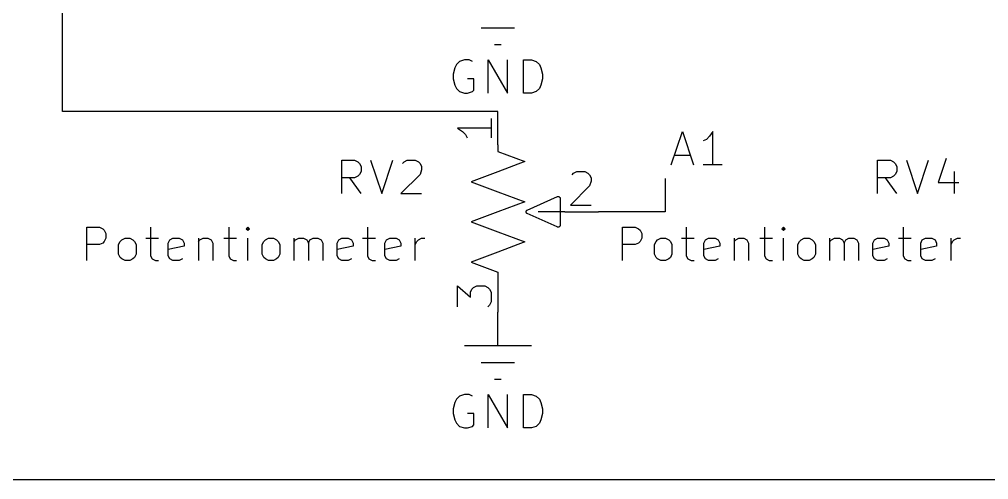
# Model space of a CAD drawing. Extents: x 0.4 to 11.3, y -7.9 to -0.4.
# Drawn here: x 7.535 to 8.983, y -6.2 to -5.513 of the extents above; entities that cross this region are included whole.
import ezdxf

# ---------------------------------------------------------------- set-up
doc = ezdxf.new("R2010")
doc.units = 0
doc.header["$MEASUREMENT"] = 0
for name, color, linetype in [('BLUE3', 171, 'CONTINUOUS'), ('CYAN2', 4, 'CONTINUOUS'), ('GRAY1', 251, 'CONTINUOUS'), ('GREEN3', 91, 'CONTINUOUS'), ('RED2', 1, 'CONTINUOUS'), ('RED3', 11, 'CONTINUOUS')]:
    doc.layers.add(name, color=color, linetype=linetype)

msp = doc.modelspace()

# ---------------------------------------------------------------- linework, layer by layer
at = {"layer": 'BLUE3', "linetype": 'CONTINUOUS'}
msp.add_line((7.3, -6.2), (10.1, -6.2), dxfattribs=at)
at = {"layer": 'CYAN2', "linetype": 'CONTINUOUS'}
for p, q in [((8.1857, -5.5847), (8.1833, -5.5942)), ((8.1857, -5.5847), (8.1833, -5.5942)), ((8.1881, -5.5799), (8.1857, -5.5847)), ((8.1881, -5.5799), (8.1857, -5.5847)), ((8.1929, -5.5752), (8.1881, -5.5799)), ((8.1929, -5.5752), (8.1881, -5.5799)), ((8.2, -5.5728), (8.1929, -5.5752)), ((8.2, -5.5728), (8.1929, -5.5752)), ((8.2071, -5.5728), (8.2, -5.5728)), ((8.2071, -5.5728), (8.2, -5.5728)), ((8.2119, -5.5752), (8.2071, -5.5728)), ((8.2119, -5.5752), (8.2071, -5.5728)), ((8.2357, -5.6228), (8.2357, -5.5728)), ((8.2357, -5.5728), (8.2643, -5.6228)), ((8.2357, -5.6228), (8.2357, -5.5728)), ((8.2357, -5.5728), (8.2643, -5.6228)), ((8.2643, -5.6228), (8.2643, -5.5728)), ((8.2643, -5.6228), (8.2643, -5.5728)), ((8.2881, -5.6228), (8.2881, -5.5728)), ((8.2881, -5.5728), (8.3, -5.5728)), ((8.2881, -5.6228), (8.2881, -5.5728)), ((8.2881, -5.5728), (8.3, -5.5728)), ((8.3, -5.5728), (8.3071, -5.5752)), ((8.3, -5.5728), (8.3071, -5.5752)), ((8.3071, -5.5752), (8.3119, -5.5799)), ((8.3071, -5.5752), (8.3119, -5.5799)), ((8.3119, -5.5799), (8.3143, -5.5847)), ((8.3119, -5.5799), (8.3143, -5.5847)), ((8.3143, -5.5847), (8.3167, -5.5942)), ((8.3143, -5.5847), (8.3167, -5.5942)), ((8.1833, -5.5942), (8.1833, -5.6014)), ((8.1833, -5.5942), (8.1833, -5.6014)), ((8.3167, -5.5942), (8.3167, -5.6014)), ((8.3167, -5.5942), (8.3167, -5.6014)), ((8.1833, -5.6014), (8.1857, -5.6109)), ((8.1833, -5.6014), (8.1857, -5.6109)), ((8.1857, -5.6109), (8.1881, -5.6157)), ((8.1857, -5.6109), (8.1881, -5.6157)), ((8.2143, -5.6014), (8.2048, -5.6014)), ((8.2143, -5.6014), (8.2048, -5.6014)), ((8.2143, -5.618), (8.2143, -5.6014)), ((8.2143, -5.618), (8.2143, -5.6014)), ((8.3143, -5.6109), (8.3119, -5.6157)), ((8.3143, -5.6109), (8.3119, -5.6157)), ((8.3167, -5.6014), (8.3143, -5.6109)), ((8.3167, -5.6014), (8.3143, -5.6109)), ((8.1881, -5.6157), (8.1929, -5.6204)), ((8.1881, -5.6157), (8.1929, -5.6204)), ((8.1929, -5.6204), (8.2, -5.6228)), ((8.1929, -5.6204), (8.2, -5.6228)), ((8.2, -5.6228), (8.2048, -5.6228)), ((8.2, -5.6228), (8.2048, -5.6228)), ((8.2048, -5.6228), (8.2119, -5.6204)), ((8.2048, -5.6228), (8.2119, -5.6204)), ((8.2119, -5.6204), (8.2143, -5.618)), ((8.2119, -5.6204), (8.2143, -5.618)), ((8.3, -5.6228), (8.2881, -5.6228)), ((8.3, -5.6228), (8.2881, -5.6228)), ((8.3071, -5.6204), (8.3, -5.6228)), ((8.3071, -5.6204), (8.3, -5.6228)), ((8.3119, -5.6157), (8.3071, -5.6204)), ((8.3119, -5.6157), (8.3071, -5.6204)), ((8.017, -5.7728), (8.017, -5.7228)), ((8.017, -5.7228), (8.0361, -5.7228)), ((8.017, -5.7728), (8.017, -5.7228)), ((8.017, -5.7228), (8.0361, -5.7228)), ((8.0361, -5.7228), (8.0409, -5.7252)), ((8.0361, -5.7228), (8.0409, -5.7252)), ((8.0409, -5.7252), (8.0432, -5.7276)), ((8.0409, -5.7252), (8.0432, -5.7276)), ((8.0432, -5.7276), (8.0456, -5.7323)), ((8.0432, -5.7276), (8.0456, -5.7323)), ((8.0599, -5.7228), (8.0766, -5.7728)), ((8.0599, -5.7228), (8.0766, -5.7728)), ((8.0766, -5.7728), (8.0932, -5.7228)), ((8.0766, -5.7728), (8.0932, -5.7228)), ((8.1075, -5.7276), (8.1099, -5.7252)), ((8.1075, -5.7276), (8.1099, -5.7252)), ((8.1099, -5.7252), (8.1147, -5.7228)), ((8.1099, -5.7252), (8.1147, -5.7228)), ((8.1147, -5.7228), (8.1266, -5.7228)), ((8.1147, -5.7228), (8.1266, -5.7228)), ((8.1266, -5.7228), (8.1313, -5.7252)), ((8.1266, -5.7228), (8.1313, -5.7252)), ((8.1313, -5.7252), (8.1337, -5.7276)), ((8.1313, -5.7252), (8.1337, -5.7276)), ((8.1337, -5.7276), (8.1361, -5.7323)), ((8.1337, -5.7276), (8.1361, -5.7323)), ((8.817, -5.7728), (8.817, -5.7228)), ((8.817, -5.7228), (8.8361, -5.7228)), ((8.817, -5.7728), (8.817, -5.7228)), ((8.817, -5.7228), (8.8361, -5.7228)), ((8.8361, -5.7228), (8.8409, -5.7252)), ((8.8361, -5.7228), (8.8409, -5.7252)), ((8.8409, -5.7252), (8.8432, -5.7276)), ((8.8409, -5.7252), (8.8432, -5.7276)), ((8.8432, -5.7276), (8.8456, -5.7323)), ((8.8432, -5.7276), (8.8456, -5.7323)), ((8.8599, -5.7228), (8.8766, -5.7728)), ((8.8599, -5.7228), (8.8766, -5.7728)), ((8.8766, -5.7728), (8.8932, -5.7228)), ((8.8766, -5.7728), (8.8932, -5.7228)), ((8.9194, -5.7204), (8.9075, -5.7561)), ((8.9194, -5.7204), (8.9075, -5.7561)), ((8.0432, -5.7442), (8.0409, -5.7466)), ((8.0432, -5.7442), (8.0409, -5.7466)), ((8.0456, -5.7395), (8.0432, -5.7442)), ((8.0456, -5.7395), (8.0432, -5.7442)), ((8.0456, -5.7323), (8.0456, -5.7395)), ((8.0456, -5.7323), (8.0456, -5.7395)), ((8.1337, -5.7442), (8.1051, -5.7728)), ((8.1337, -5.7442), (8.1051, -5.7728)), ((8.1361, -5.7371), (8.1337, -5.7442)), ((8.1361, -5.7371), (8.1337, -5.7442)), ((8.1361, -5.7323), (8.1361, -5.7371)), ((8.1361, -5.7323), (8.1361, -5.7371)), ((8.8432, -5.7442), (8.8409, -5.7466)), ((8.8432, -5.7442), (8.8409, -5.7466)), ((8.8456, -5.7395), (8.8432, -5.7442)), ((8.8456, -5.7395), (8.8432, -5.7442)), ((8.8456, -5.7323), (8.8456, -5.7395)), ((8.8456, -5.7323), (8.8456, -5.7395)), ((8.9313, -5.7395), (8.9313, -5.7728)), ((8.9313, -5.7395), (8.9313, -5.7728)), ((8.0361, -5.749), (8.017, -5.749)), ((8.0361, -5.749), (8.017, -5.749)), ((8.0456, -5.7728), (8.029, -5.749)), ((8.0456, -5.7728), (8.029, -5.749)), ((8.0409, -5.7466), (8.0361, -5.749)), ((8.0409, -5.7466), (8.0361, -5.749)), ((8.8361, -5.749), (8.817, -5.749)), ((8.8361, -5.749), (8.817, -5.749)), ((8.8456, -5.7728), (8.829, -5.749)), ((8.8456, -5.7728), (8.829, -5.749)), ((8.8409, -5.7466), (8.8361, -5.749)), ((8.8409, -5.7466), (8.8361, -5.749)), ((8.9075, -5.7561), (8.9385, -5.7561)), ((8.9075, -5.7561), (8.9385, -5.7561)), ((8.1051, -5.7728), (8.1361, -5.7728)), ((8.1051, -5.7728), (8.1361, -5.7728)), ((7.6361, -5.8728), (7.6361, -5.8228)), ((7.6361, -5.8228), (7.6551, -5.8228)), ((7.6361, -5.8728), (7.6361, -5.8228)), ((7.6361, -5.8228), (7.6551, -5.8228)), ((7.6551, -5.8228), (7.6599, -5.8252)), ((7.6551, -5.8228), (7.6599, -5.8252)), ((7.6599, -5.8252), (7.6623, -5.8276)), ((7.6599, -5.8252), (7.6623, -5.8276)), ((7.6623, -5.8276), (7.6647, -5.8323)), ((7.6623, -5.8276), (7.6647, -5.8323)), ((7.6647, -5.8323), (7.6647, -5.8395)), ((7.6647, -5.8323), (7.6647, -5.8395)), ((7.7313, -5.8228), (7.7313, -5.8657)), ((7.7313, -5.8228), (7.7313, -5.8657)), ((7.848, -5.8228), (7.848, -5.8657)), ((7.848, -5.8228), (7.848, -5.8657)), ((7.8766, -5.8228), (7.8742, -5.8252)), ((7.8766, -5.8228), (7.8742, -5.8252)), ((7.8742, -5.8252), (7.8766, -5.8276)), ((7.8742, -5.8252), (7.8766, -5.8276)), ((7.879, -5.8252), (7.8766, -5.8228)), ((7.8766, -5.8228), (7.8766, -5.8276)), ((7.879, -5.8252), (7.8766, -5.8228)), ((7.8766, -5.8228), (7.8766, -5.8276)), ((7.8766, -5.8276), (7.879, -5.8252)), ((7.8766, -5.8276), (7.879, -5.8252)), ((8.0551, -5.8228), (8.0551, -5.8657)), ((8.0551, -5.8228), (8.0551, -5.8657)), ((8.4361, -5.8728), (8.4361, -5.8228)), ((8.4361, -5.8228), (8.4551, -5.8228)), ((8.4361, -5.8728), (8.4361, -5.8228)), ((8.4361, -5.8228), (8.4551, -5.8228)), ((8.4551, -5.8228), (8.4599, -5.8252)), ((8.4551, -5.8228), (8.4599, -5.8252)), ((8.4599, -5.8252), (8.4623, -5.8276)), ((8.4599, -5.8252), (8.4623, -5.8276)), ((8.4623, -5.8276), (8.4647, -5.8323)), ((8.4623, -5.8276), (8.4647, -5.8323)), ((8.4647, -5.8323), (8.4647, -5.8395)), ((8.4647, -5.8323), (8.4647, -5.8395)), ((8.5313, -5.8228), (8.5313, -5.8657)), ((8.5313, -5.8228), (8.5313, -5.8657)), ((8.648, -5.8228), (8.648, -5.8657)), ((8.648, -5.8228), (8.648, -5.8657)), ((8.6766, -5.8228), (8.6742, -5.8252)), ((8.6766, -5.8228), (8.6742, -5.8252)), ((8.6742, -5.8252), (8.6766, -5.8276)), ((8.6742, -5.8252), (8.6766, -5.8276)), ((8.679, -5.8252), (8.6766, -5.8228)), ((8.6766, -5.8228), (8.6766, -5.8276)), ((8.679, -5.8252), (8.6766, -5.8228)), ((8.6766, -5.8228), (8.6766, -5.8276)), ((8.6766, -5.8276), (8.679, -5.8252)), ((8.6766, -5.8276), (8.679, -5.8252)), ((8.8551, -5.8228), (8.8551, -5.8657)), ((8.8551, -5.8228), (8.8551, -5.8657)), ((7.6599, -5.8466), (7.6551, -5.849)), ((7.6599, -5.8466), (7.6551, -5.849)), ((7.6623, -5.8442), (7.6599, -5.8466)), ((7.6623, -5.8442), (7.6599, -5.8466)), ((7.6647, -5.8395), (7.6623, -5.8442)), ((7.6647, -5.8395), (7.6623, -5.8442)), ((7.6837, -5.849), (7.6861, -5.8442)), ((7.6837, -5.849), (7.6861, -5.8442)), ((7.6861, -5.8442), (7.6885, -5.8418)), ((7.6861, -5.8442), (7.6885, -5.8418)), ((7.6885, -5.8418), (7.6932, -5.8395)), ((7.6885, -5.8418), (7.6932, -5.8395)), ((7.6932, -5.8395), (7.7004, -5.8395)), ((7.6932, -5.8395), (7.7004, -5.8395)), ((7.7004, -5.8395), (7.7051, -5.8418)), ((7.7004, -5.8395), (7.7051, -5.8418)), ((7.7051, -5.8418), (7.7075, -5.8442)), ((7.7051, -5.8418), (7.7075, -5.8442)), ((7.7075, -5.8442), (7.7099, -5.849)), ((7.7075, -5.8442), (7.7099, -5.849)), ((7.7242, -5.8395), (7.7432, -5.8395)), ((7.7242, -5.8395), (7.7432, -5.8395)), ((7.7575, -5.8466), (7.7599, -5.8418)), ((7.7575, -5.8466), (7.7599, -5.8418)), ((7.7575, -5.8657), (7.7575, -5.8466)), ((7.7575, -5.8657), (7.7575, -5.8466)), ((7.7599, -5.8418), (7.7647, -5.8395)), ((7.7599, -5.8418), (7.7647, -5.8395)), ((7.7647, -5.8395), (7.7742, -5.8395)), ((7.7647, -5.8395), (7.7742, -5.8395)), ((7.7742, -5.8395), (7.779, -5.8418)), ((7.7742, -5.8395), (7.779, -5.8418)), ((7.779, -5.8418), (7.7813, -5.8466)), ((7.779, -5.8418), (7.7813, -5.8466)), ((7.7813, -5.8466), (7.7813, -5.8514)), ((7.7813, -5.8466), (7.7813, -5.8514)), ((7.8028, -5.8395), (7.8028, -5.8728)), ((7.8028, -5.8395), (7.8028, -5.8728)), ((7.8028, -5.8442), (7.8051, -5.8418)), ((7.8028, -5.8442), (7.8051, -5.8418)), ((7.8051, -5.8418), (7.8099, -5.8395)), ((7.8051, -5.8418), (7.8099, -5.8395)), ((7.8099, -5.8395), (7.8171, -5.8395)), ((7.8099, -5.8395), (7.8171, -5.8395)), ((7.8171, -5.8395), (7.8218, -5.8418)), ((7.8171, -5.8395), (7.8218, -5.8418)), ((7.8218, -5.8418), (7.8242, -5.8466)), ((7.8218, -5.8418), (7.8242, -5.8466)), ((7.8242, -5.8466), (7.8242, -5.8728)), ((7.8242, -5.8466), (7.8242, -5.8728)), ((7.8409, -5.8395), (7.8599, -5.8395)), ((7.8409, -5.8395), (7.8599, -5.8395)), ((7.8766, -5.8728), (7.8766, -5.8395)), ((7.8766, -5.8728), (7.8766, -5.8395)), ((7.898, -5.849), (7.9004, -5.8442)), ((7.898, -5.849), (7.9004, -5.8442)), ((7.9004, -5.8442), (7.9028, -5.8418)), ((7.9004, -5.8442), (7.9028, -5.8418)), ((7.9028, -5.8418), (7.9075, -5.8395)), ((7.9028, -5.8418), (7.9075, -5.8395)), ((7.9075, -5.8395), (7.9147, -5.8395)), ((7.9075, -5.8395), (7.9147, -5.8395)), ((7.9147, -5.8395), (7.9194, -5.8418)), ((7.9147, -5.8395), (7.9194, -5.8418)), ((7.9194, -5.8418), (7.9218, -5.8442)), ((7.9194, -5.8418), (7.9218, -5.8442)), ((7.9218, -5.8442), (7.9242, -5.849)), ((7.9218, -5.8442), (7.9242, -5.849)), ((7.9456, -5.8728), (7.9456, -5.8395)), ((7.9456, -5.8728), (7.9456, -5.8395)), ((7.9456, -5.8442), (7.948, -5.8418)), ((7.9456, -5.8442), (7.948, -5.8418)), ((7.948, -5.8418), (7.9528, -5.8395)), ((7.948, -5.8418), (7.9528, -5.8395)), ((7.9528, -5.8395), (7.9599, -5.8395)), ((7.9528, -5.8395), (7.9599, -5.8395)), ((7.9599, -5.8395), (7.9647, -5.8418)), ((7.9599, -5.8395), (7.9647, -5.8418)), ((7.9647, -5.8418), (7.967, -5.8466)), ((7.9647, -5.8418), (7.967, -5.8466)), ((7.967, -5.8466), (7.9694, -5.8418)), ((7.967, -5.8466), (7.9694, -5.8418)), ((7.967, -5.8466), (7.967, -5.8728)), ((7.967, -5.8466), (7.967, -5.8728)), ((7.9694, -5.8418), (7.9742, -5.8395)), ((7.9694, -5.8418), (7.9742, -5.8395)), ((7.9742, -5.8395), (7.9813, -5.8395)), ((7.9742, -5.8395), (7.9813, -5.8395)), ((7.9813, -5.8395), (7.9861, -5.8418)), ((7.9813, -5.8395), (7.9861, -5.8418)), ((7.9861, -5.8418), (7.9885, -5.8466)), ((7.9861, -5.8418), (7.9885, -5.8466)), ((7.9885, -5.8466), (7.9885, -5.8728)), ((7.9885, -5.8466), (7.9885, -5.8728)), ((8.0099, -5.8466), (8.0123, -5.8418)), ((8.0099, -5.8466), (8.0123, -5.8418)), ((8.0099, -5.8657), (8.0099, -5.8466)), ((8.0099, -5.8657), (8.0099, -5.8466)), ((8.0123, -5.8418), (8.017, -5.8395)), ((8.0123, -5.8418), (8.017, -5.8395)), ((8.017, -5.8395), (8.0266, -5.8395)), ((8.017, -5.8395), (8.0266, -5.8395)), ((8.0266, -5.8395), (8.0313, -5.8418)), ((8.0266, -5.8395), (8.0313, -5.8418)), ((8.0313, -5.8418), (8.0337, -5.8466)), ((8.0313, -5.8418), (8.0337, -5.8466)), ((8.0337, -5.8466), (8.0337, -5.8514)), ((8.0337, -5.8466), (8.0337, -5.8514)), ((8.048, -5.8395), (8.067, -5.8395)), ((8.048, -5.8395), (8.067, -5.8395)), ((8.0813, -5.8466), (8.0837, -5.8418)), ((8.0813, -5.8466), (8.0837, -5.8418)), ((8.0813, -5.8657), (8.0813, -5.8466)), ((8.0813, -5.8657), (8.0813, -5.8466)), ((8.0837, -5.8418), (8.0885, -5.8395)), ((8.0837, -5.8418), (8.0885, -5.8395)), ((8.0885, -5.8395), (8.098, -5.8395)), ((8.0885, -5.8395), (8.098, -5.8395)), ((8.098, -5.8395), (8.1028, -5.8418)), ((8.098, -5.8395), (8.1028, -5.8418)), ((8.1028, -5.8418), (8.1051, -5.8466)), ((8.1028, -5.8418), (8.1051, -5.8466)), ((8.1051, -5.8466), (8.1051, -5.8514)), ((8.1051, -5.8466), (8.1051, -5.8514)), ((8.1266, -5.8728), (8.1266, -5.8395)), ((8.1266, -5.8728), (8.1266, -5.8395)), ((8.1266, -5.849), (8.129, -5.8442)), ((8.1266, -5.849), (8.129, -5.8442)), ((8.129, -5.8442), (8.1313, -5.8418)), ((8.129, -5.8442), (8.1313, -5.8418)), ((8.1313, -5.8418), (8.1361, -5.8395)), ((8.1313, -5.8418), (8.1361, -5.8395)), ((8.1361, -5.8395), (8.1409, -5.8395)), ((8.1361, -5.8395), (8.1409, -5.8395)), ((8.4599, -5.8466), (8.4551, -5.849)), ((8.4599, -5.8466), (8.4551, -5.849)), ((8.4623, -5.8442), (8.4599, -5.8466)), ((8.4623, -5.8442), (8.4599, -5.8466)), ((8.4647, -5.8395), (8.4623, -5.8442)), ((8.4647, -5.8395), (8.4623, -5.8442)), ((8.4837, -5.849), (8.4861, -5.8442)), ((8.4837, -5.849), (8.4861, -5.8442)), ((8.4861, -5.8442), (8.4885, -5.8418)), ((8.4861, -5.8442), (8.4885, -5.8418)), ((8.4885, -5.8418), (8.4932, -5.8395)), ((8.4885, -5.8418), (8.4932, -5.8395)), ((8.4932, -5.8395), (8.5004, -5.8395)), ((8.4932, -5.8395), (8.5004, -5.8395)), ((8.5004, -5.8395), (8.5051, -5.8418)), ((8.5004, -5.8395), (8.5051, -5.8418)), ((8.5051, -5.8418), (8.5075, -5.8442)), ((8.5051, -5.8418), (8.5075, -5.8442)), ((8.5075, -5.8442), (8.5099, -5.849)), ((8.5075, -5.8442), (8.5099, -5.849)), ((8.5242, -5.8395), (8.5432, -5.8395)), ((8.5242, -5.8395), (8.5432, -5.8395)), ((8.5575, -5.8466), (8.5599, -5.8418)), ((8.5575, -5.8466), (8.5599, -5.8418)), ((8.5575, -5.8657), (8.5575, -5.8466)), ((8.5575, -5.8657), (8.5575, -5.8466)), ((8.5599, -5.8418), (8.5647, -5.8395)), ((8.5599, -5.8418), (8.5647, -5.8395)), ((8.5647, -5.8395), (8.5742, -5.8395)), ((8.5647, -5.8395), (8.5742, -5.8395)), ((8.5742, -5.8395), (8.579, -5.8418)), ((8.5742, -5.8395), (8.579, -5.8418)), ((8.579, -5.8418), (8.5813, -5.8466)), ((8.579, -5.8418), (8.5813, -5.8466)), ((8.5813, -5.8466), (8.5813, -5.8514)), ((8.5813, -5.8466), (8.5813, -5.8514)), ((8.6028, -5.8395), (8.6028, -5.8728)), ((8.6028, -5.8395), (8.6028, -5.8728)), ((8.6028, -5.8442), (8.6051, -5.8418)), ((8.6028, -5.8442), (8.6051, -5.8418)), ((8.6051, -5.8418), (8.6099, -5.8395)), ((8.6051, -5.8418), (8.6099, -5.8395)), ((8.6099, -5.8395), (8.6171, -5.8395)), ((8.6099, -5.8395), (8.6171, -5.8395)), ((8.6171, -5.8395), (8.6218, -5.8418)), ((8.6171, -5.8395), (8.6218, -5.8418)), ((8.6218, -5.8418), (8.6242, -5.8466)), ((8.6218, -5.8418), (8.6242, -5.8466)), ((8.6242, -5.8466), (8.6242, -5.8728)), ((8.6242, -5.8466), (8.6242, -5.8728)), ((8.6409, -5.8395), (8.6599, -5.8395)), ((8.6409, -5.8395), (8.6599, -5.8395)), ((8.6766, -5.8728), (8.6766, -5.8395)), ((8.6766, -5.8728), (8.6766, -5.8395)), ((8.698, -5.849), (8.7004, -5.8442)), ((8.698, -5.849), (8.7004, -5.8442)), ((8.7004, -5.8442), (8.7028, -5.8418)), ((8.7004, -5.8442), (8.7028, -5.8418)), ((8.7028, -5.8418), (8.7075, -5.8395)), ((8.7028, -5.8418), (8.7075, -5.8395)), ((8.7075, -5.8395), (8.7147, -5.8395)), ((8.7075, -5.8395), (8.7147, -5.8395)), ((8.7147, -5.8395), (8.7194, -5.8418)), ((8.7147, -5.8395), (8.7194, -5.8418)), ((8.7194, -5.8418), (8.7218, -5.8442)), ((8.7194, -5.8418), (8.7218, -5.8442)), ((8.7218, -5.8442), (8.7242, -5.849)), ((8.7218, -5.8442), (8.7242, -5.849)), ((8.7456, -5.8728), (8.7456, -5.8395)), ((8.7456, -5.8728), (8.7456, -5.8395)), ((8.7456, -5.8442), (8.748, -5.8418)), ((8.7456, -5.8442), (8.748, -5.8418)), ((8.748, -5.8418), (8.7528, -5.8395)), ((8.748, -5.8418), (8.7528, -5.8395)), ((8.7528, -5.8395), (8.7599, -5.8395)), ((8.7528, -5.8395), (8.7599, -5.8395)), ((8.7599, -5.8395), (8.7647, -5.8418)), ((8.7599, -5.8395), (8.7647, -5.8418)), ((8.7647, -5.8418), (8.767, -5.8466)), ((8.7647, -5.8418), (8.767, -5.8466)), ((8.767, -5.8466), (8.7694, -5.8418)), ((8.767, -5.8466), (8.7694, -5.8418)), ((8.767, -5.8466), (8.767, -5.8728)), ((8.767, -5.8466), (8.767, -5.8728)), ((8.7694, -5.8418), (8.7742, -5.8395)), ((8.7694, -5.8418), (8.7742, -5.8395)), ((8.7742, -5.8395), (8.7813, -5.8395)), ((8.7742, -5.8395), (8.7813, -5.8395)), ((8.7813, -5.8395), (8.7861, -5.8418)), ((8.7813, -5.8395), (8.7861, -5.8418)), ((8.7861, -5.8418), (8.7885, -5.8466)), ((8.7861, -5.8418), (8.7885, -5.8466)), ((8.7885, -5.8466), (8.7885, -5.8728)), ((8.7885, -5.8466), (8.7885, -5.8728)), ((8.8099, -5.8466), (8.8123, -5.8418)), ((8.8099, -5.8466), (8.8123, -5.8418)), ((8.8099, -5.8657), (8.8099, -5.8466)), ((8.8099, -5.8657), (8.8099, -5.8466)), ((8.8123, -5.8418), (8.817, -5.8395)), ((8.8123, -5.8418), (8.817, -5.8395)), ((8.817, -5.8395), (8.8266, -5.8395)), ((8.817, -5.8395), (8.8266, -5.8395)), ((8.8266, -5.8395), (8.8313, -5.8418)), ((8.8266, -5.8395), (8.8313, -5.8418)), ((8.8313, -5.8418), (8.8337, -5.8466)), ((8.8313, -5.8418), (8.8337, -5.8466)), ((8.8337, -5.8466), (8.8337, -5.8514)), ((8.8337, -5.8466), (8.8337, -5.8514)), ((8.848, -5.8395), (8.867, -5.8395)), ((8.848, -5.8395), (8.867, -5.8395)), ((8.8813, -5.8466), (8.8837, -5.8418)), ((8.8813, -5.8466), (8.8837, -5.8418)), ((8.8813, -5.8657), (8.8813, -5.8466)), ((8.8813, -5.8657), (8.8813, -5.8466)), ((8.8837, -5.8418), (8.8885, -5.8395)), ((8.8837, -5.8418), (8.8885, -5.8395)), ((8.8885, -5.8395), (8.898, -5.8395)), ((8.8885, -5.8395), (8.898, -5.8395)), ((8.898, -5.8395), (8.9028, -5.8418)), ((8.898, -5.8395), (8.9028, -5.8418)), ((8.9028, -5.8418), (8.9051, -5.8466)), ((8.9028, -5.8418), (8.9051, -5.8466)), ((8.9051, -5.8466), (8.9051, -5.8514)), ((8.9051, -5.8466), (8.9051, -5.8514)), ((8.9266, -5.8728), (8.9266, -5.8395)), ((8.9266, -5.8728), (8.9266, -5.8395)), ((8.9266, -5.849), (8.929, -5.8442)), ((8.9266, -5.849), (8.929, -5.8442)), ((8.929, -5.8442), (8.9313, -5.8418)), ((8.929, -5.8442), (8.9313, -5.8418)), ((8.9313, -5.8418), (8.9361, -5.8395)), ((8.9313, -5.8418), (8.9361, -5.8395)), ((8.9361, -5.8395), (8.9409, -5.8395)), ((8.9361, -5.8395), (8.9409, -5.8395)), ((7.6551, -5.849), (7.6361, -5.849)), ((7.6551, -5.849), (7.6361, -5.849)), ((7.6837, -5.8633), (7.6837, -5.849)), ((7.6837, -5.8633), (7.6837, -5.849)), ((7.7099, -5.849), (7.7099, -5.8633)), ((7.7099, -5.849), (7.7099, -5.8633)), ((7.7813, -5.8514), (7.7575, -5.8561)), ((7.7813, -5.8514), (7.7575, -5.8561)), ((7.898, -5.8633), (7.898, -5.849)), ((7.898, -5.8633), (7.898, -5.849)), ((7.9242, -5.849), (7.9242, -5.8633)), ((7.9242, -5.849), (7.9242, -5.8633)), ((8.0337, -5.8514), (8.0099, -5.8561)), ((8.0337, -5.8514), (8.0099, -5.8561)), ((8.1051, -5.8514), (8.0813, -5.8561)), ((8.1051, -5.8514), (8.0813, -5.8561)), ((8.4551, -5.849), (8.4361, -5.849)), ((8.4551, -5.849), (8.4361, -5.849)), ((8.4837, -5.8633), (8.4837, -5.849)), ((8.4837, -5.8633), (8.4837, -5.849)), ((8.5099, -5.849), (8.5099, -5.8633)), ((8.5099, -5.849), (8.5099, -5.8633)), ((8.5813, -5.8514), (8.5575, -5.8561)), ((8.5813, -5.8514), (8.5575, -5.8561)), ((8.698, -5.8633), (8.698, -5.849)), ((8.698, -5.8633), (8.698, -5.849)), ((8.7242, -5.849), (8.7242, -5.8633)), ((8.7242, -5.849), (8.7242, -5.8633)), ((8.8337, -5.8514), (8.8099, -5.8561)), ((8.8337, -5.8514), (8.8099, -5.8561)), ((8.9051, -5.8514), (8.8813, -5.8561)), ((8.9051, -5.8514), (8.8813, -5.8561)), ((7.6861, -5.868), (7.6837, -5.8633)), ((7.6861, -5.868), (7.6837, -5.8633)), ((7.6885, -5.8704), (7.6861, -5.868)), ((7.6885, -5.8704), (7.6861, -5.868)), ((7.6932, -5.8728), (7.6885, -5.8704)), ((7.6932, -5.8728), (7.6885, -5.8704)), ((7.7004, -5.8728), (7.6932, -5.8728)), ((7.7004, -5.8728), (7.6932, -5.8728)), ((7.7051, -5.8704), (7.7004, -5.8728)), ((7.7051, -5.8704), (7.7004, -5.8728)), ((7.7075, -5.868), (7.7051, -5.8704)), ((7.7075, -5.868), (7.7051, -5.8704)), ((7.7099, -5.8633), (7.7075, -5.868)), ((7.7099, -5.8633), (7.7075, -5.868)), ((7.7313, -5.8657), (7.7337, -5.8704)), ((7.7313, -5.8657), (7.7337, -5.8704)), ((7.7337, -5.8704), (7.7385, -5.8728)), ((7.7337, -5.8704), (7.7385, -5.8728)), ((7.7385, -5.8728), (7.7432, -5.8728)), ((7.7385, -5.8728), (7.7432, -5.8728)), ((7.7599, -5.8704), (7.7575, -5.8657)), ((7.7599, -5.8704), (7.7575, -5.8657)), ((7.7647, -5.8728), (7.7599, -5.8704)), ((7.7647, -5.8728), (7.7599, -5.8704)), ((7.7742, -5.8728), (7.7647, -5.8728)), ((7.7742, -5.8728), (7.7647, -5.8728)), ((7.779, -5.8704), (7.7742, -5.8728)), ((7.779, -5.8704), (7.7742, -5.8728)), ((7.848, -5.8657), (7.8504, -5.8704)), ((7.848, -5.8657), (7.8504, -5.8704)), ((7.8504, -5.8704), (7.8551, -5.8728)), ((7.8504, -5.8704), (7.8551, -5.8728)), ((7.8551, -5.8728), (7.8599, -5.8728)), ((7.8551, -5.8728), (7.8599, -5.8728)), ((7.9004, -5.868), (7.898, -5.8633)), ((7.9004, -5.868), (7.898, -5.8633)), ((7.9028, -5.8704), (7.9004, -5.868)), ((7.9028, -5.8704), (7.9004, -5.868)), ((7.9075, -5.8728), (7.9028, -5.8704)), ((7.9075, -5.8728), (7.9028, -5.8704)), ((7.9147, -5.8728), (7.9075, -5.8728)), ((7.9147, -5.8728), (7.9075, -5.8728)), ((7.9194, -5.8704), (7.9147, -5.8728)), ((7.9194, -5.8704), (7.9147, -5.8728)), ((7.9218, -5.868), (7.9194, -5.8704)), ((7.9218, -5.868), (7.9194, -5.8704)), ((7.9242, -5.8633), (7.9218, -5.868)), ((7.9242, -5.8633), (7.9218, -5.868)), ((8.0123, -5.8704), (8.0099, -5.8657)), ((8.0123, -5.8704), (8.0099, -5.8657)), ((8.017, -5.8728), (8.0123, -5.8704)), ((8.017, -5.8728), (8.0123, -5.8704)), ((8.0266, -5.8728), (8.017, -5.8728)), ((8.0266, -5.8728), (8.017, -5.8728)), ((8.0313, -5.8704), (8.0266, -5.8728)), ((8.0313, -5.8704), (8.0266, -5.8728)), ((8.0551, -5.8657), (8.0575, -5.8704)), ((8.0551, -5.8657), (8.0575, -5.8704)), ((8.0575, -5.8704), (8.0623, -5.8728)), ((8.0575, -5.8704), (8.0623, -5.8728)), ((8.0623, -5.8728), (8.067, -5.8728)), ((8.0623, -5.8728), (8.067, -5.8728)), ((8.0837, -5.8704), (8.0813, -5.8657)), ((8.0837, -5.8704), (8.0813, -5.8657)), ((8.0885, -5.8728), (8.0837, -5.8704)), ((8.0885, -5.8728), (8.0837, -5.8704)), ((8.098, -5.8728), (8.0885, -5.8728)), ((8.098, -5.8728), (8.0885, -5.8728)), ((8.1028, -5.8704), (8.098, -5.8728)), ((8.1028, -5.8704), (8.098, -5.8728)), ((8.4861, -5.868), (8.4837, -5.8633)), ((8.4861, -5.868), (8.4837, -5.8633)), ((8.4885, -5.8704), (8.4861, -5.868)), ((8.4885, -5.8704), (8.4861, -5.868)), ((8.4932, -5.8728), (8.4885, -5.8704)), ((8.4932, -5.8728), (8.4885, -5.8704)), ((8.5004, -5.8728), (8.4932, -5.8728)), ((8.5004, -5.8728), (8.4932, -5.8728)), ((8.5051, -5.8704), (8.5004, -5.8728)), ((8.5051, -5.8704), (8.5004, -5.8728)), ((8.5075, -5.868), (8.5051, -5.8704)), ((8.5075, -5.868), (8.5051, -5.8704)), ((8.5099, -5.8633), (8.5075, -5.868)), ((8.5099, -5.8633), (8.5075, -5.868)), ((8.5313, -5.8657), (8.5337, -5.8704)), ((8.5313, -5.8657), (8.5337, -5.8704)), ((8.5337, -5.8704), (8.5385, -5.8728)), ((8.5337, -5.8704), (8.5385, -5.8728)), ((8.5385, -5.8728), (8.5432, -5.8728)), ((8.5385, -5.8728), (8.5432, -5.8728)), ((8.5599, -5.8704), (8.5575, -5.8657)), ((8.5599, -5.8704), (8.5575, -5.8657)), ((8.5647, -5.8728), (8.5599, -5.8704)), ((8.5647, -5.8728), (8.5599, -5.8704)), ((8.5742, -5.8728), (8.5647, -5.8728)), ((8.5742, -5.8728), (8.5647, -5.8728)), ((8.579, -5.8704), (8.5742, -5.8728)), ((8.579, -5.8704), (8.5742, -5.8728)), ((8.648, -5.8657), (8.6504, -5.8704)), ((8.648, -5.8657), (8.6504, -5.8704)), ((8.6504, -5.8704), (8.6551, -5.8728)), ((8.6504, -5.8704), (8.6551, -5.8728)), ((8.6551, -5.8728), (8.6599, -5.8728)), ((8.6551, -5.8728), (8.6599, -5.8728)), ((8.7004, -5.868), (8.698, -5.8633)), ((8.7004, -5.868), (8.698, -5.8633)), ((8.7028, -5.8704), (8.7004, -5.868)), ((8.7028, -5.8704), (8.7004, -5.868)), ((8.7075, -5.8728), (8.7028, -5.8704)), ((8.7075, -5.8728), (8.7028, -5.8704)), ((8.7147, -5.8728), (8.7075, -5.8728)), ((8.7147, -5.8728), (8.7075, -5.8728)), ((8.7194, -5.8704), (8.7147, -5.8728)), ((8.7194, -5.8704), (8.7147, -5.8728)), ((8.7218, -5.868), (8.7194, -5.8704)), ((8.7218, -5.868), (8.7194, -5.8704)), ((8.7242, -5.8633), (8.7218, -5.868)), ((8.7242, -5.8633), (8.7218, -5.868)), ((8.8123, -5.8704), (8.8099, -5.8657)), ((8.8123, -5.8704), (8.8099, -5.8657)), ((8.817, -5.8728), (8.8123, -5.8704)), ((8.817, -5.8728), (8.8123, -5.8704)), ((8.8266, -5.8728), (8.817, -5.8728)), ((8.8266, -5.8728), (8.817, -5.8728)), ((8.8313, -5.8704), (8.8266, -5.8728)), ((8.8313, -5.8704), (8.8266, -5.8728)), ((8.8551, -5.8657), (8.8575, -5.8704)), ((8.8551, -5.8657), (8.8575, -5.8704)), ((8.8575, -5.8704), (8.8623, -5.8728)), ((8.8575, -5.8704), (8.8623, -5.8728)), ((8.8623, -5.8728), (8.867, -5.8728)), ((8.8623, -5.8728), (8.867, -5.8728)), ((8.8837, -5.8704), (8.8813, -5.8657)), ((8.8837, -5.8704), (8.8813, -5.8657)), ((8.8885, -5.8728), (8.8837, -5.8704)), ((8.8885, -5.8728), (8.8837, -5.8704)), ((8.898, -5.8728), (8.8885, -5.8728)), ((8.898, -5.8728), (8.8885, -5.8728)), ((8.9028, -5.8704), (8.898, -5.8728)), ((8.9028, -5.8704), (8.898, -5.8728)), ((8.1929, -6.0752), (8.1881, -6.0799)), ((8.1929, -6.0752), (8.1881, -6.0799)), ((8.2, -6.0728), (8.1929, -6.0752)), ((8.2, -6.0728), (8.1929, -6.0752)), ((8.2071, -6.0728), (8.2, -6.0728)), ((8.2071, -6.0728), (8.2, -6.0728)), ((8.2119, -6.0752), (8.2071, -6.0728)), ((8.2119, -6.0752), (8.2071, -6.0728)), ((8.2357, -6.1228), (8.2357, -6.0728)), ((8.2357, -6.0728), (8.2643, -6.1228)), ((8.2357, -6.1228), (8.2357, -6.0728)), ((8.2357, -6.0728), (8.2643, -6.1228)), ((8.2643, -6.1228), (8.2643, -6.0728)), ((8.2643, -6.1228), (8.2643, -6.0728)), ((8.2881, -6.1228), (8.2881, -6.0728)), ((8.2881, -6.0728), (8.3, -6.0728)), ((8.2881, -6.1228), (8.2881, -6.0728)), ((8.2881, -6.0728), (8.3, -6.0728)), ((8.3, -6.0728), (8.3071, -6.0752)), ((8.3, -6.0728), (8.3071, -6.0752)), ((8.3071, -6.0752), (8.3119, -6.0799)), ((8.3071, -6.0752), (8.3119, -6.0799)), ((8.1857, -6.0847), (8.1833, -6.0942)), ((8.1857, -6.0847), (8.1833, -6.0942)), ((8.1881, -6.0799), (8.1857, -6.0847)), ((8.1881, -6.0799), (8.1857, -6.0847)), ((8.3119, -6.0799), (8.3143, -6.0847)), ((8.3119, -6.0799), (8.3143, -6.0847)), ((8.3143, -6.0847), (8.3167, -6.0942)), ((8.3143, -6.0847), (8.3167, -6.0942)), ((8.1833, -6.0942), (8.1833, -6.1014)), ((8.1833, -6.0942), (8.1833, -6.1014)), ((8.1833, -6.1014), (8.1857, -6.1109)), ((8.1833, -6.1014), (8.1857, -6.1109)), ((8.2143, -6.1014), (8.2048, -6.1014)), ((8.2143, -6.1014), (8.2048, -6.1014)), ((8.2143, -6.118), (8.2143, -6.1014)), ((8.2143, -6.118), (8.2143, -6.1014)), ((8.3167, -6.1014), (8.3143, -6.1109)), ((8.3167, -6.1014), (8.3143, -6.1109)), ((8.3167, -6.0942), (8.3167, -6.1014)), ((8.3167, -6.0942), (8.3167, -6.1014)), ((8.1857, -6.1109), (8.1881, -6.1157)), ((8.1857, -6.1109), (8.1881, -6.1157)), ((8.1881, -6.1157), (8.1929, -6.1204)), ((8.1881, -6.1157), (8.1929, -6.1204)), ((8.1929, -6.1204), (8.2, -6.1228)), ((8.1929, -6.1204), (8.2, -6.1228)), ((8.2048, -6.1228), (8.2119, -6.1204)), ((8.2048, -6.1228), (8.2119, -6.1204)), ((8.2119, -6.1204), (8.2143, -6.118)), ((8.2119, -6.1204), (8.2143, -6.118)), ((8.3071, -6.1204), (8.3, -6.1228)), ((8.3071, -6.1204), (8.3, -6.1228)), ((8.3119, -6.1157), (8.3071, -6.1204)), ((8.3119, -6.1157), (8.3071, -6.1204)), ((8.3143, -6.1109), (8.3119, -6.1157)), ((8.3143, -6.1109), (8.3119, -6.1157)), ((8.2, -6.1228), (8.2048, -6.1228)), ((8.2, -6.1228), (8.2048, -6.1228)), ((8.3, -6.1228), (8.2881, -6.1228)), ((8.3, -6.1228), (8.2881, -6.1228))]:
    msp.add_line(p, q, dxfattribs=at)
at = {"layer": 'GRAY1', "linetype": 'CONTINUOUS'}
for p, q in [((8.5089, -5.7298), (8.5255, -5.6798)), ((8.5255, -5.6798), (8.5422, -5.7298)), ((8.566, -5.6869), (8.5613, -5.6917)), ((8.5708, -5.6798), (8.566, -5.6869)), ((8.5708, -5.7298), (8.5708, -5.6798)), ((8.5613, -5.6917), (8.5565, -5.6941)), ((8.5136, -5.7155), (8.5374, -5.7155)), ((8.5851, -5.7298), (8.5565, -5.7298))]:
    msp.add_line(p, q, dxfattribs=at)
at = {"layer": 'GREEN3', "linetype": 'CONTINUOUS'}
for p, q in [((7.6, -5.65), (7.6, -5.25)), ((8.25, -5.65), (7.6, -5.65)), ((8.5, -5.75), (8.5, -5.8)), ((8.5, -5.8), (8.4, -5.8))]:
    msp.add_line(p, q, dxfattribs=at)
at = {"layer": 'RED2', "linetype": 'CONTINUOUS'}
for p, q in [((8.225, -5.525), (8.275, -5.525)), ((8.245, -5.55), (8.255, -5.55)), ((8.25, -5.7), (8.25, -5.65)), ((8.25, -5.7), (8.25, -5.65)), ((8.25, -5.7), (8.25, -5.71)), ((8.25, -5.71), (8.29, -5.725)), ((8.29, -5.725), (8.25, -5.74)), ((8.25, -5.74), (8.21, -5.755)), ((8.21, -5.755), (8.25, -5.77)), ((8.25, -5.77), (8.29, -5.785)), ((8.29, -5.785), (8.25, -5.8)), ((8.2939, -5.7973), (8.3388, -5.7773)), ((8.3388, -5.7773), (8.3393, -5.7771)), ((8.3393, -5.7771), (8.3394, -5.7771)), ((8.3394, -5.7771), (8.3394, -5.7771)), ((8.3394, -5.7771), (8.3399, -5.7771)), ((8.3399, -5.7771), (8.3405, -5.777)), ((8.3405, -5.777), (8.3405, -5.7771)), ((8.3405, -5.7771), (8.3406, -5.7771)), ((8.3406, -5.7771), (8.3411, -5.7773)), ((8.3411, -5.7773), (8.3416, -5.7775)), ((8.3416, -5.7775), (8.3416, -5.7775)), ((8.3416, -5.7775), (8.3417, -5.7775)), ((8.3417, -5.7775), (8.342, -5.7779)), ((8.342, -5.7779), (8.3424, -5.7783)), ((8.3424, -5.7783), (8.3425, -5.7783)), ((8.3425, -5.7783), (8.3425, -5.7783)), ((8.3425, -5.7783), (8.3427, -5.7789)), ((8.3427, -5.7789), (8.3429, -5.7793)), ((8.3429, -5.7793), (8.3429, -5.7794)), ((8.3429, -5.7794), (8.3429, -5.7794)), ((8.3429, -5.7794), (8.3429, -5.78)), ((8.3429, -5.78), (8.343, -5.7805)), ((8.343, -5.7805), (8.3429, -5.7805)), ((8.3429, -5.7805), (8.343, -5.82)), ((8.25, -5.8), (8.21, -5.815)), ((8.292, -5.7995), (8.2921, -5.7994)), ((8.2921, -5.8), (8.292, -5.7995)), ((8.292, -5.8005), (8.2921, -5.8)), ((8.2921, -5.8006), (8.292, -5.8005)), ((8.2921, -5.7993), (8.2923, -5.7989)), ((8.2921, -5.7994), (8.2921, -5.7993)), ((8.2921, -5.8007), (8.2921, -5.8006)), ((8.2923, -5.8011), (8.2921, -5.8007)), ((8.2923, -5.7989), (8.2925, -5.7984)), ((8.2925, -5.8016), (8.2923, -5.8011)), ((8.2925, -5.7984), (8.2925, -5.7983)), ((8.2925, -5.7983), (8.2926, -5.7983)), ((8.2925, -5.8017), (8.2925, -5.8016)), ((8.2926, -5.8017), (8.2925, -5.8017)), ((8.2926, -5.7983), (8.2929, -5.7979)), ((8.2929, -5.8021), (8.2926, -5.8017)), ((8.2929, -5.7979), (8.2933, -5.7976)), ((8.2933, -5.8024), (8.2929, -5.8021)), ((8.2933, -5.7976), (8.2933, -5.7975)), ((8.2933, -5.7975), (8.2934, -5.7975)), ((8.2934, -5.8025), (8.2933, -5.8024)), ((8.2934, -5.7975), (8.2939, -5.7973)), ((8.2935, -5.8026), (8.2934, -5.8025)), ((8.2934, -5.8025), (8.2934, -5.8025)), ((8.2938, -5.8027), (8.2935, -5.8026)), ((8.3383, -5.8225), (8.2938, -5.8027)), ((8.35, -5.8), (8.31, -5.8)), ((8.35, -5.8), (8.4, -5.8)), ((8.35, -5.8), (8.4, -5.8)), ((8.21, -5.815), (8.25, -5.83)), ((8.25, -5.83), (8.29, -5.845)), ((8.3389, -5.8227), (8.3383, -5.8225)), ((8.3383, -5.8225), (8.3383, -5.8225)), ((8.3393, -5.8229), (8.3389, -5.8227)), ((8.3394, -5.8229), (8.3393, -5.8229)), ((8.3399, -5.8229), (8.3394, -5.8229)), ((8.3394, -5.8229), (8.3394, -5.8229)), ((8.3405, -5.823), (8.3399, -5.8229)), ((8.3406, -5.8229), (8.3405, -5.8229)), ((8.3405, -5.8229), (8.3405, -5.823)), ((8.3411, -5.8227), (8.3406, -5.8229)), ((8.3416, -5.8225), (8.3411, -5.8227)), ((8.3417, -5.8225), (8.3416, -5.8225)), ((8.3416, -5.8225), (8.3416, -5.8225)), ((8.342, -5.8221), (8.3417, -5.8225)), ((8.3424, -5.8217), (8.342, -5.8221)), ((8.3425, -5.8217), (8.3424, -5.8217)), ((8.3427, -5.8211), (8.3425, -5.8217)), ((8.3425, -5.8217), (8.3425, -5.8217)), ((8.3429, -5.8207), (8.3427, -5.8211)), ((8.343, -5.82), (8.3429, -5.8206)), ((8.3429, -5.8206), (8.3429, -5.8206)), ((8.3429, -5.8206), (8.3429, -5.8207)), ((8.29, -5.845), (8.25, -5.86)), ((8.25, -5.86), (8.21, -5.875)), ((8.21, -5.875), (8.25, -5.89)), ((8.25, -5.89), (8.25, -5.9)), ((8.25, -5.9), (8.25, -5.95)), ((8.25, -5.9), (8.25, -5.95)), ((8.25, -6), (8.25, -5.95)), ((8.3, -6), (8.2, -6)), ((8.225, -6.025), (8.275, -6.025)), ((8.245, -6.05), (8.255, -6.05))]:
    msp.add_line(p, q, dxfattribs=at)
at = {"layer": 'RED3', "linetype": 'CONTINUOUS'}
for p, q in [((8.2399, -5.6607), (8.2399, -5.6893)), ((8.2399, -5.6607), (8.2399, -5.6893)), ((8.2399, -5.675), (8.1899, -5.675)), ((8.1899, -5.675), (8.197, -5.6798)), ((8.2399, -5.675), (8.1899, -5.675)), ((8.1899, -5.675), (8.197, -5.6798)), ((8.197, -5.6798), (8.2018, -5.6845)), ((8.197, -5.6798), (8.2018, -5.6845)), ((8.2018, -5.6845), (8.2042, -5.6893)), ((8.2018, -5.6845), (8.2042, -5.6893)), ((8.3607, -5.7446), (8.3631, -5.7423)), ((8.3607, -5.7446), (8.3631, -5.7423)), ((8.3631, -5.7423), (8.3679, -5.7399)), ((8.3631, -5.7423), (8.3679, -5.7399)), ((8.3679, -5.7399), (8.3798, -5.7399)), ((8.3679, -5.7399), (8.3798, -5.7399)), ((8.3798, -5.7399), (8.3845, -5.7423)), ((8.3798, -5.7399), (8.3845, -5.7423)), ((8.3845, -5.7423), (8.3869, -5.7446)), ((8.3845, -5.7423), (8.3869, -5.7446)), ((8.3869, -5.7446), (8.3893, -5.7494)), ((8.3869, -5.7446), (8.3893, -5.7494)), ((8.3893, -5.7542), (8.3869, -5.7613)), ((8.3893, -5.7542), (8.3869, -5.7613)), ((8.3893, -5.7494), (8.3893, -5.7542)), ((8.3893, -5.7494), (8.3893, -5.7542)), ((8.3869, -5.7613), (8.3583, -5.7899)), ((8.3869, -5.7613), (8.3583, -5.7899)), ((8.3583, -5.7899), (8.3893, -5.7899)), ((8.3583, -5.7899), (8.3893, -5.7899)), ((8.1899, -5.9417), (8.1899, -5.9107)), ((8.1899, -5.9107), (8.2089, -5.9274)), ((8.1899, -5.9417), (8.1899, -5.9107)), ((8.1899, -5.9107), (8.2089, -5.9274)), ((8.2089, -5.9202), (8.2113, -5.9155)), ((8.2089, -5.9202), (8.2113, -5.9155)), ((8.2113, -5.9155), (8.2137, -5.9131)), ((8.2113, -5.9155), (8.2137, -5.9131)), ((8.2137, -5.9131), (8.2184, -5.9107)), ((8.2137, -5.9131), (8.2184, -5.9107)), ((8.2184, -5.9107), (8.2304, -5.9107)), ((8.2184, -5.9107), (8.2304, -5.9107)), ((8.2304, -5.9107), (8.2351, -5.9131)), ((8.2304, -5.9107), (8.2351, -5.9131)), ((8.2351, -5.9131), (8.2375, -5.9155)), ((8.2351, -5.9131), (8.2375, -5.9155)), ((8.2375, -5.9155), (8.2399, -5.9202)), ((8.2375, -5.9155), (8.2399, -5.9202)), ((8.2089, -5.9274), (8.2089, -5.9202)), ((8.2089, -5.9274), (8.2089, -5.9202)), ((8.2399, -5.9202), (8.2399, -5.9345)), ((8.2399, -5.9202), (8.2399, -5.9345)), ((8.2375, -5.9393), (8.2351, -5.9417)), ((8.2375, -5.9393), (8.2351, -5.9417)), ((8.2399, -5.9345), (8.2375, -5.9393)), ((8.2399, -5.9345), (8.2375, -5.9393))]:
    msp.add_line(p, q, dxfattribs=at)

doc.saveas('drawing.dxf')
